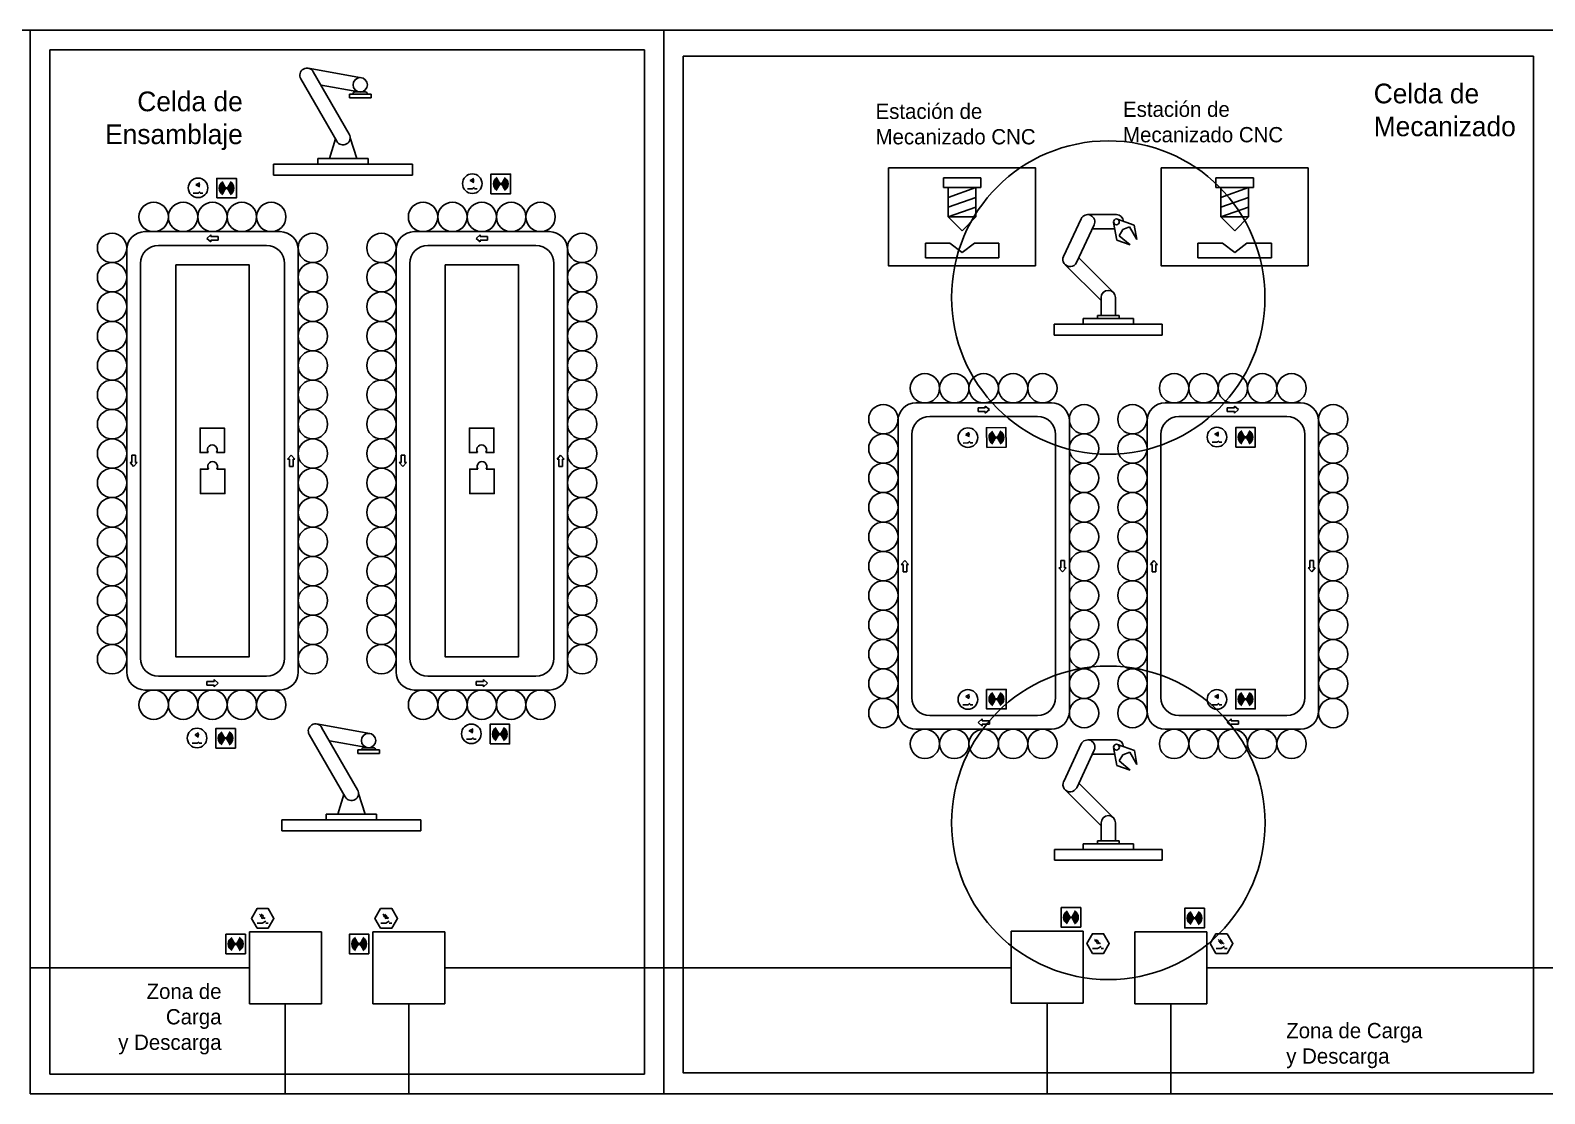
# Model space of a CAD drawing. Header units: millimetres. Extents: x -32488 to 31973, y -6889 to 16186.
# Drawn here: x -4884 to 10578, y 1703 to 12561 of the extents above; entities that cross this region are included whole.
import ezdxf

# ---------------------------------------------------------------- set-up
doc = ezdxf.new("R2010")
doc.units = ezdxf.units.MM
doc.header["$LTSCALE"] = 0.4
for name, color, linetype in [('01 Contornos vistos 0.35', 150, 'Continuous'), ('Almacenaje', 80, 'Continuous'), ('Celdas', 200, 'Continuous'), ('Maquina', 82, 'Continuous'), ('Robots', 80, 'Continuous'), ('Sensores', 211, 'Continuous'), ('Texto2', 7, 'Continuous'), ('TrayectAGV', 140, 'Continuous')]:
    doc.layers.add(name, color=color, linetype=linetype)

msp = doc.modelspace()

# ---------------------------------------------------------------- linework, layer by layer
at = {"layer": '01 Contornos vistos 0.35', "color": 40, "true_color": 0xf8d731}
for p, q in [((4439, 11055), (4821, 11055)), ((4439, 11055), (4439, 10955)), ((4821, 11055), (4821, 10955)), ((7222, 11055), (7605, 11055)), ((7222, 11055), (7222, 10955)), ((7605, 11055), (7605, 10955)), ((4489, 10955), (4439, 10955)), ((4489, 10755), (4489, 10955)), ((4489, 10855), (4771, 10955)), ((4489, 10955), (4771, 10955)), ((4489, 10755), (4771, 10855)), ((4771, 10755), (4771, 10955)), ((4771, 10955), (4821, 10955)), ((7272, 10955), (7222, 10955)), ((7272, 10755), (7272, 10955)), ((7272, 10855), (7555, 10955)), ((7272, 10955), (7555, 10955)), ((7272, 10755), (7555, 10855)), ((7555, 10755), (7555, 10955)), ((7555, 10955), (7605, 10955)), ((4489, 10655), (4489, 10755)), ((4489, 10655), (4771, 10755)), ((4771, 10655), (4771, 10755)), ((7272, 10655), (7272, 10755)), ((7272, 10655), (7555, 10755)), ((7555, 10655), (7555, 10755)), ((4630, 10514), (4489, 10655)), ((4489, 10655), (4771, 10655)), ((4630, 10514), (4771, 10655)), ((7413, 10514), (7272, 10655)), ((7272, 10655), (7555, 10655)), ((7413, 10514), (7555, 10655)), ((4255, 10239), (4255, 10389)), ((4255, 10389), (4505, 10389)), ((4505, 10389), (4630, 10292)), ((4630, 10292), (4755, 10389)), ((5005, 10389), (4755, 10389)), ((5005, 10239), (5005, 10389)), ((7038, 10239), (7038, 10389)), ((7038, 10389), (7288, 10389)), ((7288, 10389), (7413, 10292)), ((7413, 10292), (7538, 10389)), ((7788, 10389), (7538, 10389)), ((7788, 10239), (7788, 10389)), ((4255, 10239), (5005, 10239)), ((7038, 10239), (7788, 10239))]:
    msp.add_line(p, q, dxfattribs=at)
at = {"layer": '01 Contornos vistos 0.35', "color": 6}
for p, q in [((-3221, 10898), (-3171, 10898)), ((-3171, 10898), (-3149, 10911)), ((-3149, 10898), (-3121, 10898)), ((-421, 10941), (-371, 10941)), ((-371, 10941), (-349, 10954)), ((-349, 10941), (-321, 10941)), ((4690, 8348), (4711, 8361)), ((7182, 8354), (7232, 8354)), ((7232, 8354), (7254, 8366)), ((7254, 8354), (7282, 8354)), ((4640, 8347), (4690, 8348)), ((4711, 8348), (4740, 8349)), ((4639, 5675), (4689, 5675)), ((4689, 5675), (4711, 5688)), ((4711, 5675), (4739, 5675)), ((7182, 5675), (7232, 5675)), ((7232, 5675), (7254, 5688)), ((7254, 5675), (7282, 5675)), ((-3231, 5281), (-3181, 5281)), ((-3181, 5281), (-3159, 5294)), ((-3159, 5281), (-3131, 5281)), ((-431, 5324), (-381, 5324)), ((-381, 5324), (-359, 5337)), ((-359, 5324), (-331, 5324)), ((-2538, 3520), (-2524, 3515)), ((-2518, 3520), (-2504, 3515)), ((-1277, 3520), (-1262, 3515)), ((-1257, 3520), (-1242, 3515)), ((5990, 3263), (6004, 3258)), ((6010, 3263), (6024, 3258)), ((7252, 3263), (7266, 3258)), ((7272, 3263), (7286, 3258))]:
    msp.add_line(p, q, dxfattribs=at)
at = {"layer": '01 Contornos vistos 0.35', "color": 212}
msp.add_lwpolyline([(-4684, 12361), (1386, 12361), (1386, 1903), (-4684, 1903)], close=True, dxfattribs=at)
at = {"layer": '01 Contornos vistos 0.35', "color": 40, "true_color": 0xf8d731}
for points in [[(5380, 10155), (5380, 11155), (3880, 11155), (3880, 10155)], [(8163, 10155), (8163, 11155), (6663, 11155), (6663, 10155)]]:
    msp.add_lwpolyline(points, close=True, dxfattribs=at)
at = {"layer": '01 Contornos vistos 0.35', "color": 6}
for points in [[(-2980, 10849), (-2780, 10849), (-2780, 11049), (-2980, 11049)], [(-180, 10892), (20, 10892), (20, 11092), (-180, 11092)], [(4881, 8302), (5081, 8305), (5078, 8505), (4878, 8502)], [(7423, 8305), (7623, 8305), (7623, 8505), (7423, 8505)], [(4880, 5832), (5080, 5832), (5080, 5632), (4880, 5632)], [(7423, 5832), (7623, 5832), (7623, 5632), (7423, 5632)], [(-2990, 5232), (-2790, 5232), (-2790, 5432), (-2990, 5432)], [(-190, 5275), (10, 5275), (10, 5475), (-190, 5475)], [(5641, 3604), (5841, 3604), (5841, 3404), (5641, 3404)], [(7103, 3597), (6903, 3597), (6903, 3397), (7103, 3397)], [(-2687, 3132), (-2887, 3132), (-2887, 3332), (-2687, 3332)], [(-1426, 3132), (-1626, 3132), (-1626, 3332), (-1426, 3332)]]:
    msp.add_lwpolyline(points, close=True, dxfattribs=at)
at = {"layer": '01 Contornos vistos 0.35', "color": 2}
for points in [[(-3399, 10165), (-3399, 6165), (-2649, 6165), (-2649, 10165)], [(-649, 10165), (-649, 6165), (101, 6165), (101, 10165)]]:
    msp.add_lwpolyline(points, close=True, dxfattribs=at)
for points in [[(-2984, 8250), (-2901, 8250), (-2901, 8500), (-3151, 8500), (-3151, 8250), (-3068, 8250)], [(-234, 8250), (-151, 8250), (-151, 8500), (-401, 8500), (-401, 8250), (-318, 8250)], [(-3063, 8080), (-3147, 8080), (-3147, 7830), (-2897, 7830), (-2897, 8080), (-2980, 8080)], [(-314, 8080), (-397, 8080), (-397, 7830), (-147, 7830), (-147, 8080), (-230, 8080)]]:
    msp.add_lwpolyline(points, dxfattribs=at)
at = {"layer": '01 Contornos vistos 0.35', "color": 1}
for centre in [(6122, 9832), (6123, 4469)]:
    msp.add_circle(centre, 1600, dxfattribs=at)
at = {"layer": '01 Contornos vistos 0.35', "color": 6}
for centre, radius in [((-3171, 10952), 100), ((-371, 10995), 100), ((-80, 10992), 5), ((-2880, 10949), 5), ((7232, 8408), 100), ((4689, 8402), 100), ((4980, 8403), 5), ((7523, 8405), 5), ((4689, 5729), 100), ((4980, 5732), 5), ((7232, 5729), 100), ((7523, 5732), 5), ((-3181, 5335), 100), ((-381, 5378), 100), ((-2890, 5332), 5), ((-90, 5375), 5), ((5741, 3504), 5), ((7003, 3497), 5), ((-2787, 3232), 5), ((-1526, 3232), 5)]:
    msp.add_circle(centre, radius, dxfattribs=at)
at = {"layer": '01 Contornos vistos 0.35', "color": 85, "true_color": 0x58ba48}
for centre in [(-3624, 10655), (-3324, 10655), (-3024, 10655), (-2724, 10655), (-2424, 10655), (-874, 10655), (-574, 10655), (-274, 10655), (26, 10655), (326, 10655), (-4049, 10339), (-1999, 10339), (-1299, 10339), (751, 10339), (-4049, 10039), (-1999, 10039), (-1299, 10039), (751, 10039), (-4049, 9739), (-1999, 9739), (-1299, 9739), (751, 9739), (-4049, 9439), (-1999, 9439), (-1299, 9439), (751, 9439), (-4049, 9139), (-1999, 9139), (-1299, 9139), (751, 9139), (-4049, 8839), (-1999, 8839), (-1299, 8839), (751, 8839), (4250, 8906), (4550, 8906), (4850, 8906), (5150, 8906), (5450, 8906), (6794, 8906), (7094, 8906), (7394, 8906), (7694, 8906), (7994, 8906), (-4049, 8539), (-1999, 8539), (-1299, 8539), (751, 8539), (3826, 8590), (5875, 8590), (6369, 8590), (8419, 8590), (-4049, 8239), (-1999, 8239), (-1299, 8239), (751, 8239), (3826, 8290), (5875, 8290), (6369, 8290), (8419, 8290), (-4049, 7939), (-1999, 7939), (-1299, 7939), (751, 7939), (3826, 7990), (5875, 7990), (6369, 7990), (8419, 7990), (-4049, 7639), (-1999, 7639), (-1299, 7639), (751, 7639), (3826, 7690), (5875, 7690), (6369, 7690), (8419, 7690), (-4049, 7339), (-1999, 7339), (-1299, 7339), (751, 7339), (3826, 7390), (5875, 7390), (6369, 7390), (8419, 7390), (-4049, 7039), (-1999, 7039), (-1299, 7039), (751, 7039), (3826, 7090), (5875, 7090), (6369, 7090), (8419, 7090), (-4049, 6739), (-1999, 6739), (-1299, 6739), (751, 6739), (3826, 6790), (5875, 6790), (6369, 6790), (8419, 6790), (-4049, 6439), (-1999, 6439), (-1299, 6439), (751, 6439), (3826, 6490), (5875, 6490), (6369, 6490), (8419, 6490), (3826, 6190), (5875, 6190), (6369, 6190), (8419, 6190), (-4049, 6139), (-1999, 6139), (-1299, 6139), (751, 6139), (3826, 5890), (5875, 5890), (6369, 5890), (8419, 5890), (-3624, 5675), (-3324, 5675), (-3024, 5675), (-2724, 5675), (-2424, 5675), (-874, 5675), (-574, 5675), (-274, 5675), (26, 5675), (326, 5675), (3826, 5590), (5875, 5590), (6369, 5590), (8419, 5590), (4250, 5275), (4550, 5275), (4850, 5275), (5150, 5275), (5450, 5275), (6794, 5275), (7094, 5275), (7394, 5275), (7694, 5275), (7994, 5275)]:
    msp.add_circle(centre, 150, dxfattribs=at)
at = {"layer": '01 Contornos vistos 0.35', "color": 6}
for centre, radius, start, end in [((-3206, 10983), 20.8, 330, 30), ((-3206, 10983), 34.7, 330, 30), ((-3206, 10983), 48.6, 330, 30), ((-2880, 10949), 75, 120, 240), ((-2880, 10949), 65, 120, 240), ((-2880, 10949), 55, 120, 240), ((-2880, 10949), 45, 120, 240), ((-2880, 10949), 35, 120, 240), ((-2880, 10949), 35, 300, 60), ((-2880, 10949), 45, 300, 60), ((-2880, 10949), 55, 300, 60), ((-2880, 10949), 65, 300, 60), ((-2880, 10949), 75, 300, 60), ((-406, 11026), 20.8, 330, 30), ((-406, 11026), 34.7, 330, 30), ((-406, 11026), 48.6, 330, 30), ((-80, 10992), 75, 120, 240), ((-80, 10992), 65, 120, 240), ((-80, 10992), 55, 120, 240), ((-80, 10992), 45, 120, 240), ((-80, 10992), 35, 120, 240), ((-80, 10992), 25, 120, 240), ((-80, 10992), 15, 120, 240), ((-80, 10992), 15, 300, 60), ((-80, 10992), 25, 300, 60), ((-80, 10992), 35, 300, 60), ((-80, 10992), 45, 300, 60), ((-80, 10992), 55, 300, 60), ((-80, 10992), 65, 300, 60), ((-80, 10992), 75, 300, 60), ((-2880, 10949), 25, 120, 240), ((-2880, 10949), 15, 120, 240), ((-2880, 10949), 15, 300, 60), ((-2880, 10949), 25, 300, 60), ((4653, 8432), 20.8, 330.88, 30.88), ((4653, 8432), 34.7, 330.88, 30.88), ((4653, 8432), 48.6, 330.88, 30.88), ((4980, 8403), 75, 120.88, 240.88), ((4980, 8403), 65, 120.88, 240.88), ((4980, 8403), 55, 120.88, 240.88), ((4980, 8403), 45, 120.88, 240.88), ((4980, 8403), 35, 120.88, 240.88), ((4980, 8403), 25, 120.88, 240.88), ((4980, 8403), 15, 120.88, 240.88), ((4980, 8403), 15, 300.88, 60.88), ((4980, 8403), 25, 300.88, 60.88), ((4980, 8403), 35, 300.88, 60.88), ((4980, 8403), 45, 300.88, 60.88), ((4980, 8403), 55, 300.88, 60.88), ((4980, 8403), 65, 300.88, 60.88), ((4980, 8403), 75, 300.88, 60.88), ((7197, 8438), 20.8, 330, 30), ((7197, 8438), 34.7, 330, 30), ((7197, 8438), 48.6, 330, 30), ((7523, 8405), 75, 120, 240), ((7523, 8405), 65, 120, 240), ((7523, 8405), 55, 120, 240), ((7523, 8405), 45, 120, 240), ((7523, 8405), 35, 120, 240), ((7523, 8405), 25, 120, 240), ((7523, 8405), 15, 120, 240), ((7523, 8405), 15, 300, 60), ((7523, 8405), 25, 300, 60), ((7523, 8405), 35, 300, 60), ((7523, 8405), 45, 300, 60), ((7523, 8405), 55, 300, 60), ((7523, 8405), 65, 300, 60), ((7523, 8405), 75, 300, 60), ((4653, 5760), 20.8, 330, 30), ((4653, 5760), 34.7, 330, 30), ((4653, 5760), 48.6, 330, 30), ((4980, 5732), 75, 120, 240), ((4980, 5732), 65, 120, 240), ((4980, 5732), 55, 120, 240), ((4980, 5732), 45, 120, 240), ((4980, 5732), 35, 120, 240), ((4980, 5732), 25, 120, 240), ((4980, 5732), 15, 120, 240), ((4980, 5732), 15, 300, 60), ((4980, 5732), 25, 300, 60), ((4980, 5732), 35, 300, 60), ((4980, 5732), 45, 300, 60), ((4980, 5732), 55, 300, 60), ((4980, 5732), 65, 300, 60), ((4980, 5732), 75, 300, 60), ((7197, 5760), 20.8, 330, 30), ((7197, 5760), 34.7, 330, 30), ((7197, 5760), 48.6, 330, 30), ((7523, 5732), 75, 120, 240), ((7523, 5732), 65, 120, 240), ((7523, 5732), 55, 120, 240), ((7523, 5732), 45, 120, 240), ((7523, 5732), 35, 120, 240), ((7523, 5732), 25, 120, 240), ((7523, 5732), 15, 120, 240), ((7523, 5732), 15, 300, 60), ((7523, 5732), 25, 300, 60), ((7523, 5732), 35, 300, 60), ((7523, 5732), 45, 300, 60), ((7523, 5732), 55, 300, 60), ((7523, 5732), 65, 300, 60), ((7523, 5732), 75, 300, 60), ((-416, 5409), 20.8, 330, 30), ((-416, 5409), 34.7, 330, 30), ((-416, 5409), 48.6, 330, 30), ((-90, 5375), 75, 120, 240), ((-90, 5375), 65, 120, 240), ((-90, 5375), 55, 120, 240), ((-90, 5375), 45, 120, 240), ((-90, 5375), 45, 300, 60), ((-90, 5375), 55, 300, 60), ((-90, 5375), 65, 300, 60), ((-90, 5375), 75, 300, 60), ((-3216, 5366), 20.8, 330, 30), ((-3216, 5366), 34.7, 330, 30), ((-3216, 5366), 48.6, 330, 30), ((-2890, 5332), 75, 120, 240), ((-2890, 5332), 65, 120, 240), ((-2890, 5332), 55, 120, 240), ((-2890, 5332), 45, 120, 240), ((-2890, 5332), 35, 120, 240), ((-2890, 5332), 25, 120, 240), ((-2890, 5332), 15, 120, 240), ((-2890, 5332), 15, 300, 60), ((-2890, 5332), 25, 300, 60), ((-2890, 5332), 35, 300, 60), ((-2890, 5332), 45, 300, 60), ((-2890, 5332), 55, 300, 60), ((-2890, 5332), 65, 300, 60), ((-2890, 5332), 75, 300, 60), ((-90, 5375), 35, 120, 240), ((-90, 5375), 25, 120, 240), ((-90, 5375), 15, 120, 240), ((-90, 5375), 15, 300, 60), ((-90, 5375), 25, 300, 60), ((-90, 5375), 35, 300, 60), ((5741, 3504), 75, 120, 240), ((5741, 3504), 65, 120, 240), ((5741, 3504), 65, 300, 60), ((5741, 3504), 75, 300, 60), ((7003, 3497), 75, 120, 240), ((7003, 3497), 75, 300, 60), ((5741, 3504), 55, 120, 240), ((5741, 3504), 45, 120, 240), ((5741, 3504), 35, 120, 240), ((5741, 3504), 25, 120, 240), ((5741, 3504), 15, 120, 240), ((5741, 3504), 15, 300, 60), ((5741, 3504), 25, 300, 60), ((5741, 3504), 35, 300, 60), ((5741, 3504), 45, 300, 60), ((5741, 3504), 55, 300, 60), ((7003, 3497), 65, 120, 240), ((7003, 3497), 55, 120, 240), ((7003, 3497), 45, 120, 240), ((7003, 3497), 35, 120, 240), ((7003, 3497), 25, 120, 240), ((7003, 3497), 15, 120, 240), ((7003, 3497), 15, 300, 60), ((7003, 3497), 25, 300, 60), ((7003, 3497), 35, 300, 60), ((7003, 3497), 45, 300, 60), ((7003, 3497), 55, 300, 60), ((7003, 3497), 65, 300, 60), ((-2787, 3232), 75, 120, 240), ((-2787, 3232), 65, 120, 240), ((-2787, 3232), 55, 120, 240), ((-2787, 3232), 45, 120, 240), ((-2787, 3232), 35, 120, 240), ((-2787, 3232), 25, 120, 240), ((-2787, 3232), 25, 300, 60), ((-2787, 3232), 35, 300, 60), ((-2787, 3232), 45, 300, 60), ((-2787, 3232), 55, 300, 60), ((-2787, 3232), 65, 300, 60), ((-2787, 3232), 75, 300, 60), ((-1526, 3232), 75, 120, 240), ((-1526, 3232), 65, 120, 240), ((-1526, 3232), 55, 120, 240), ((-1526, 3232), 45, 120, 240), ((-1526, 3232), 35, 120, 240), ((-1526, 3232), 25, 120, 240), ((-1526, 3232), 25, 300, 60), ((-1526, 3232), 35, 300, 60), ((-1526, 3232), 45, 300, 60), ((-1526, 3232), 55, 300, 60), ((-1526, 3232), 65, 300, 60), ((-1526, 3232), 75, 300, 60), ((-2787, 3232), 15, 120, 240), ((-2787, 3232), 15, 300, 60), ((-1526, 3232), 15, 120, 240), ((-1526, 3232), 15, 300, 60)]:
    msp.add_arc(centre, radius, start, end, dxfattribs=at)
at = {"layer": '01 Contornos vistos 0.35', "color": 2}
for centre, start, end in [((-3026, 8277), 326.9236, 213.0764), ((-276, 8277), 326.9236, 213.0764), ((-3022, 8107), 326.907, 213.093), ((-272, 8107), 326.907, 213.093)]:
    msp.add_arc(centre, 50, start, end, dxfattribs=at)
at = {"layer": 'Almacenaje'}
for p, q in [((-1912, 3357), (-2647, 3357)), ((-2647, 3357), (-2647, 2622)), ((-1912, 2622), (-1912, 3357)), ((-1386, 2622), (-1386, 3357)), ((-1386, 3357), (-651, 3357)), ((-651, 3357), (-651, 2622)), ((5131, 3364), (5131, 2629)), ((5866, 3364), (5131, 3364)), ((5866, 2629), (5866, 3364)), ((6393, 3357), (6393, 2622)), ((7128, 3357), (6393, 3357)), ((7128, 2622), (7128, 3357)), ((5131, 2629), (5866, 2629)), ((-2647, 2622), (-1912, 2622)), ((-651, 2622), (-1386, 2622)), ((6393, 2622), (7128, 2622))]:
    msp.add_line(p, q, dxfattribs=at)
at = {"layer": 'Celdas'}
msp.add_lwpolyline([(10462, 1916), (1782, 1916), (1782, 12296), (10462, 12296)], close=True, dxfattribs=at)
at = {"layer": 'Maquina'}
for p, q in [((-3715, 10505), (-2333, 10505)), ((-2473, 10365), (-3575, 10365)), ((-965, 10505), (417, 10505)), ((277, 10365), (-825, 10365)), ((-3899, 6009), (-3899, 10321)), ((-2149, 6009), (-2149, 10321)), ((-1149, 6009), (-1149, 10321)), ((601, 6009), (601, 10321)), ((-3759, 6149), (-3759, 10181)), ((-2289, 6149), (-2289, 10181)), ((-1009, 6149), (-1009, 10181)), ((461, 6149), (461, 10181)), ((4159, 8756), (5541, 8756)), ((8085, 8756), (6703, 8756)), ((3976, 5608), (3976, 8573)), ((5401, 8616), (4299, 8616)), ((5725, 5608), (5725, 8573)), ((6519, 5608), (6519, 8573)), ((6843, 8616), (7945, 8616)), ((8269, 5608), (8269, 8573)), ((4116, 5748), (4116, 8433)), ((5585, 5748), (5585, 8433)), ((6659, 5748), (6659, 8433)), ((8129, 5748), (8129, 8433)), ((-2473, 5965), (-3575, 5965)), ((277, 5965), (-825, 5965)), ((-3715, 5825), (-2333, 5825)), ((-965, 5825), (417, 5825)), ((4159, 5425), (5541, 5425)), ((5401, 5565), (4299, 5565)), ((8085, 5425), (6703, 5425)), ((6843, 5565), (7945, 5565))]:
    msp.add_line(p, q, dxfattribs=at)
for centre, start, end in [((-3715, 10321), 90, 180), ((-3575, 10181), 90, 180), ((-2473, 10181), 0, 90), ((-2333, 10321), 0, 90), ((-965, 10321), 90, 180), ((-825, 10181), 90, 180), ((277, 10181), 0, 90), ((417, 10321), 0, 90), ((4159, 8573), 90, 180), ((5541, 8573), 0, 90), ((6703, 8573), 90, 180), ((8085, 8573), 0, 90), ((4299, 8433), 90, 180), ((5401, 8433), 0, 90), ((6843, 8433), 90, 180), ((7945, 8433), 0, 90), ((-3575, 6149), 180, 270), ((-2473, 6149), 270, 0), ((-825, 6149), 180, 270), ((277, 6149), 270, 0), ((-3715, 6009), 180, 270), ((-2333, 6009), 270, 0), ((-965, 6009), 180, 270), ((417, 6009), 270, 0), ((4299, 5748), 180, 270), ((5401, 5748), 270, 0), ((6843, 5748), 180, 270), ((7945, 5748), 270, 0), ((4159, 5608), 180, 270), ((5541, 5608), 270, 0), ((6703, 5608), 180, 270), ((8085, 5608), 270, 0)]:
    msp.add_arc(centre, 184, start, end, dxfattribs=at)
at = {"layer": 'Robots'}
for p, q in [((-2122, 12064), (-1755, 11428)), ((-1503, 12076), (-2045, 12173)), ((-1994, 12138), (-1627, 11501)), ((-1528, 11932), (-1915, 12001)), ((-1589, 11909), (-1626, 11909)), ((-1626, 11909), (-1626, 11872)), ((-1589, 11909), (-1442, 11909)), ((-1515, 11931), (-1567, 11931)), ((-1515, 11931), (-1464, 11931)), ((-1405, 11909), (-1442, 11909)), ((-1405, 11872), (-1405, 11909)), ((-1626, 11872), (-1405, 11872)), ((-1768, 11452), (-1830, 11251)), ((-1639, 11517), (-1639, 11517)), ((-1639, 11517), (-1639, 11517)), ((-1639, 11517), (-1639, 11517)), ((-1618, 11464), (-1550, 11251)), ((-2401, 11193), (-2401, 11083)), ((-2401, 11193), (-2095, 11193)), ((-1948, 11193), (-2095, 11193)), ((-1801, 11251), (-1948, 11251)), ((-1948, 11251), (-1948, 11193)), ((-1948, 11193), (-1434, 11193)), ((-1801, 11251), (-1581, 11251)), ((-1434, 11251), (-1581, 11251)), ((-1434, 11193), (-1434, 11251)), ((-1287, 11193), (-1434, 11193)), ((-1287, 11193), (-981, 11193)), ((-2401, 11083), (-2095, 11082)), ((-2095, 11083), (-2095, 11082)), ((-2095, 11082), (-1287, 11082)), ((-1287, 11083), (-1287, 11082)), ((5911, 10679), (6205, 10679)), ((5845, 10636), (5666, 10252)), ((5978, 10574), (5799, 10190)), ((5958, 10532), (6188, 10532)), ((6176, 10600), (6208, 10419)), ((6215, 10633), (6388, 10570)), ((6234, 10463), (6271, 10527)), ((6340, 10553), (6271, 10527)), ((6413, 10425), (6340, 10553)), ((6388, 10570), (6413, 10425)), ((6208, 10419), (6346, 10369)), ((6346, 10369), (6234, 10463)), ((5821, 10237), (6174, 9884)), ((5680, 10169), (6049, 9801)), ((5799, 10190), (5799, 10190)), ((6049, 9832), (6049, 9648)), ((6174, 9884), (6174, 9884)), ((6174, 9884), (6174, 9884)), ((6174, 9884), (6174, 9884)), ((6196, 9832), (6196, 9648)), ((6012, 9618), (5865, 9618)), ((5865, 9618), (5865, 9560)), ((6012, 9648), (6232, 9648)), ((6012, 9648), (6012, 9618)), ((6012, 9618), (6232, 9618)), ((6232, 9618), (6232, 9648)), ((6379, 9618), (6232, 9618)), ((6379, 9560), (6379, 9618)), ((5865, 9560), (5571, 9560)), ((5571, 9560), (5571, 9449)), ((5571, 9449), (6673, 9449)), ((5865, 9560), (6379, 9560)), ((6673, 9560), (6379, 9560)), ((6673, 9449), (6673, 9560)), ((-1417, 5382), (-1960, 5479)), ((-1909, 5443), (-1542, 4806)), ((-2036, 5370), (-1669, 4733)), ((-1443, 5237), (-1830, 5306)), ((5846, 5274), (5667, 4890)), ((5912, 5316), (6206, 5316)), ((6216, 5270), (6389, 5207)), ((-1503, 5214), (-1540, 5214)), ((-1540, 5214), (-1540, 5177)), ((-1540, 5177), (-1320, 5177)), ((-1503, 5214), (-1356, 5214)), ((-1430, 5236), (-1481, 5236)), ((-1430, 5236), (-1379, 5236)), ((-1320, 5214), (-1356, 5214)), ((-1320, 5177), (-1320, 5214)), ((5979, 5211), (5800, 4828)), ((5959, 5169), (6189, 5169)), ((6177, 5237), (6209, 5056)), ((6235, 5101), (6272, 5165)), ((6341, 5190), (6272, 5165)), ((6414, 5063), (6341, 5190)), ((6389, 5207), (6414, 5063)), ((6209, 5056), (6347, 5006)), ((6347, 5006), (6235, 5101)), ((-1554, 4822), (-1554, 4822)), ((-1554, 4822), (-1554, 4822)), ((-1554, 4822), (-1554, 4822)), ((5682, 4806), (6050, 4438)), ((5800, 4828), (5800, 4828)), ((5822, 4874), (6175, 4521)), ((-1683, 4757), (-1744, 4557)), ((-1532, 4770), (-1464, 4557)), ((-2316, 4498), (-2316, 4388)), ((-2316, 4498), (-2010, 4498)), ((-1863, 4498), (-2010, 4498)), ((-1716, 4557), (-1863, 4557)), ((-1863, 4557), (-1863, 4498)), ((-1863, 4498), (-1348, 4498)), ((-1716, 4557), (-1495, 4557)), ((-1348, 4557), (-1495, 4557)), ((-1348, 4498), (-1348, 4557)), ((-1201, 4498), (-1348, 4498)), ((-1201, 4498), (-895, 4498)), ((6175, 4521), (6175, 4521)), ((6175, 4521), (6175, 4521)), ((6175, 4521), (6175, 4521)), ((-2316, 4388), (-2010, 4388)), ((-2010, 4389), (-2010, 4388)), ((-2010, 4388), (-1201, 4388)), ((-1201, 4389), (-1201, 4388)), ((6050, 4469), (6050, 4285)), ((6197, 4469), (6197, 4285)), ((5866, 4197), (5572, 4197)), ((5572, 4197), (5572, 4087)), ((6013, 4256), (5866, 4256)), ((5866, 4256), (5866, 4197)), ((5866, 4197), (6380, 4197)), ((6013, 4285), (6233, 4285)), ((6013, 4285), (6013, 4256)), ((6013, 4256), (6233, 4256)), ((6233, 4256), (6233, 4285)), ((6380, 4256), (6233, 4256)), ((6380, 4197), (6380, 4256)), ((6674, 4197), (6380, 4197)), ((6674, 4087), (6674, 4197)), ((5572, 4087), (6674, 4087))]:
    msp.add_line(p, q, dxfattribs=at)
for points in [[(-981, 11194), (-981, 11083)], [(-1287, 11083), (-981, 11083)], [(-895, 4499), (-895, 4389)], [(-1201, 4389), (-895, 4389)]]:
    msp.add_lwpolyline(points, dxfattribs=at)
for centre, radius in [((-1515, 12004), 73.5), ((6205, 10605), 29.4), ((-1430, 5309), 73.5), ((6206, 5242), 29.4)]:
    msp.add_circle(centre, radius, dxfattribs=at)
for centre, radius, start, end in [((-2058, 12101), 73.5, 29.9651, 209.9651), ((-1567, 11909), 22, 90, 180), ((-1464, 11909), 22, 0, 90), ((-1691, 11464), 73.5, 209.9651, 29.9651), ((5911, 10605), 73.5, 335, 155), ((6205, 10605), 73.5, 3.5784, 90), ((5732, 10221), 73.5, 155, 335), ((6122, 9832), 73.5, 0, 180), ((-1972, 5406), 73.5, 29.9651, 209.9651), ((5912, 5242), 73.5, 335, 155), ((6206, 5242), 73.5, 3.5784, 90), ((-1481, 5214), 22, 90, 180), ((-1379, 5214), 22, 0, 90), ((-1605, 4770), 73.5, 209.9651, 29.9651), ((5733, 4859), 73.5, 155, 335), ((6123, 4469), 73.5, 0, 180)]:
    msp.add_arc(centre, radius, start, end, dxfattribs=at)
at = {"layer": 'Sensores', "color": 6}
for p, q in [((-2568, 3443), (-2517, 3443)), ((-2545, 3536), (-2524, 3515)), ((-2538, 3520), (-2517, 3499)), ((-2525, 3536), (-2504, 3515)), ((-2518, 3520), (-2497, 3499)), ((-2517, 3443), (-2480, 3464)), ((-2480, 3443), (-2454, 3443)), ((-1306, 3443), (-1255, 3443)), ((-1284, 3536), (-1262, 3515)), ((-1277, 3520), (-1255, 3499)), ((-1264, 3536), (-1242, 3515)), ((-1257, 3520), (-1235, 3499)), ((-1255, 3443), (-1218, 3464)), ((-1218, 3443), (-1193, 3443)), ((5983, 3279), (6004, 3258)), ((5990, 3263), (6011, 3242)), ((6003, 3279), (6024, 3258)), ((6010, 3263), (6031, 3242)), ((7245, 3279), (7266, 3258)), ((7252, 3263), (7273, 3242)), ((7265, 3279), (7286, 3258)), ((7272, 3263), (7293, 3242)), ((5961, 3185), (6012, 3185)), ((6012, 3185), (6049, 3206)), ((6049, 3185), (6074, 3185)), ((7223, 3185), (7274, 3185)), ((7274, 3185), (7310, 3206)), ((7310, 3185), (7336, 3185))]:
    msp.add_line(p, q, dxfattribs=at)
for points in [[(-2569, 3394), (-2454, 3394), (-2396, 3493), (-2454, 3593), (-2569, 3593), (-2626, 3493)], [(-1307, 3394), (-1192, 3394), (-1134, 3493), (-1192, 3593), (-1307, 3593), (-1365, 3493)], [(-2514, 3503), (-2520, 3496), (-2511, 3493)], [(-2494, 3503), (-2500, 3496), (-2491, 3493)], [(-1252, 3503), (-1259, 3496), (-1250, 3493)], [(-1232, 3503), (-1239, 3496), (-1230, 3493)], [(5960, 3136), (6075, 3136), (6132, 3236), (6075, 3336), (5960, 3336), (5902, 3236)], [(7221, 3136), (7336, 3136), (7394, 3236), (7336, 3336), (7221, 3336), (7164, 3236)], [(6015, 3245), (6008, 3239), (6017, 3236)], [(6035, 3245), (6028, 3239), (6037, 3236)], [(7276, 3245), (7270, 3239), (7279, 3236)], [(7296, 3245), (7290, 3239), (7299, 3236)]]:
    msp.add_lwpolyline(points, close=True, dxfattribs=at)
at = {"layer": 'Texto2'}
for p, q in [((-3081, 10436), (-3040, 10473)), ((-3040, 10400), (-3081, 10436)), ((-3040, 10455), (-3040, 10473)), ((-2966, 10455), (-3040, 10455)), ((-2966, 10418), (-3040, 10418)), ((-3040, 10418), (-3040, 10400)), ((-2966, 10455), (-2966, 10418)), ((-331, 10436), (-290, 10473)), ((-290, 10400), (-331, 10436)), ((-290, 10455), (-290, 10473)), ((-217, 10455), (-290, 10455)), ((-217, 10418), (-290, 10418)), ((-290, 10418), (-290, 10400)), ((-217, 10455), (-217, 10418)), ((4793, 8706), (4793, 8669)), ((4793, 8706), (4867, 8706)), ((4793, 8669), (4867, 8669)), ((4867, 8706), (4867, 8724)), ((4908, 8688), (4867, 8724)), ((4867, 8651), (4908, 8688)), ((4867, 8669), (4867, 8651)), ((7337, 8706), (7337, 8669)), ((7337, 8706), (7410, 8706)), ((7337, 8669), (7410, 8669)), ((7410, 8706), (7410, 8724)), ((7451, 8688), (7410, 8724)), ((7410, 8651), (7451, 8688)), ((7410, 8669), (7410, 8651)), ((-3847, 8222), (-3810, 8222)), ((-3847, 8222), (-3847, 8149)), ((-3810, 8222), (-3810, 8149)), ((-2256, 8181), (-2219, 8222)), ((-2219, 8222), (-2182, 8181)), ((-1097, 8222), (-1061, 8222)), ((-1097, 8222), (-1097, 8149)), ((-1061, 8222), (-1061, 8149)), ((494, 8181), (531, 8222)), ((531, 8222), (567, 8181)), ((-3847, 8149), (-3865, 8149)), ((-3829, 8108), (-3865, 8149)), ((-3792, 8149), (-3829, 8108)), ((-3810, 8149), (-3792, 8149)), ((-2237, 8181), (-2256, 8181)), ((-2237, 8108), (-2237, 8181)), ((-2201, 8108), (-2237, 8108)), ((-2201, 8108), (-2201, 8181)), ((-2201, 8181), (-2182, 8181)), ((-1097, 8149), (-1116, 8149)), ((-1079, 8108), (-1116, 8149)), ((-1042, 8149), (-1079, 8108)), ((-1061, 8149), (-1042, 8149)), ((512, 8181), (494, 8181)), ((512, 8108), (512, 8181)), ((549, 8108), (512, 8108)), ((549, 8108), (549, 8181)), ((549, 8181), (567, 8181)), ((4046, 7148), (4009, 7107)), ((4082, 7107), (4046, 7148)), ((5674, 7148), (5637, 7148)), ((5637, 7148), (5637, 7074)), ((5674, 7148), (5674, 7074)), ((6589, 7148), (6552, 7107)), ((6626, 7107), (6589, 7148)), ((8217, 7148), (8180, 7148)), ((8180, 7148), (8180, 7074)), ((8217, 7148), (8217, 7074)), ((4027, 7107), (4009, 7107)), ((4027, 7033), (4027, 7107)), ((4027, 7033), (4064, 7033)), ((4064, 7033), (4064, 7107)), ((4064, 7107), (4082, 7107)), ((5637, 7074), (5618, 7074)), ((5618, 7074), (5655, 7033)), ((5655, 7033), (5692, 7074)), ((5674, 7074), (5692, 7074)), ((6571, 7107), (6552, 7107)), ((6571, 7033), (6571, 7107)), ((6571, 7033), (6607, 7033)), ((6607, 7033), (6607, 7107)), ((6607, 7107), (6626, 7107)), ((8180, 7074), (8162, 7074)), ((8162, 7074), (8199, 7033)), ((8199, 7033), (8235, 7074)), ((8217, 7074), (8235, 7074)), ((-3081, 5875), (-3081, 5912)), ((-3081, 5912), (-3008, 5912)), ((-3008, 5912), (-3008, 5931)), ((-3008, 5931), (-2966, 5894)), ((-2966, 5894), (-3008, 5857)), ((-331, 5875), (-331, 5912)), ((-331, 5912), (-258, 5912)), ((-258, 5912), (-258, 5931)), ((-258, 5931), (-217, 5894)), ((-217, 5894), (-258, 5857)), ((-3081, 5875), (-3008, 5875)), ((-3008, 5875), (-3008, 5857)), ((-331, 5875), (-258, 5875)), ((-258, 5875), (-258, 5857)), ((4834, 5530), (4793, 5493)), ((4793, 5493), (4834, 5456)), ((4834, 5512), (4834, 5530)), ((4908, 5512), (4834, 5512)), ((4908, 5475), (4834, 5475)), ((4834, 5475), (4834, 5456)), ((4908, 5475), (4908, 5512)), ((7378, 5530), (7337, 5493)), ((7337, 5493), (7378, 5456)), ((7378, 5512), (7378, 5530)), ((7451, 5512), (7378, 5512)), ((7451, 5475), (7378, 5475)), ((7378, 5475), (7378, 5456)), ((7451, 5475), (7451, 5512))]:
    msp.add_line(p, q, dxfattribs=at)
at = {"layer": 'TrayectAGV'}
for p, q in [((1586, 12561), (-5268, 12561)), ((-4884, 1703), (-4884, 12561)), ((1586, 12561), (10694, 12561)), ((1586, 1703), (1586, 12561)), ((1586, 12561), (10694, 12561)), ((-4884, 2990), (-2647, 2990)), ((-651, 2990), (1586, 2990)), ((5131, 2990), (1586, 2990)), ((10694, 2990), (7128, 2990)), ((5499, 1703), (5499, 2629)), ((-2280, 2622), (-2280, 1703)), ((-1018, 2622), (-1018, 1703)), ((6761, 1703), (6761, 2622)), ((1586, 1703), (-4884, 1703)), ((1586, 1703), (2826, 1703)), ((10694, 1703), (2826, 1703))]:
    msp.add_line(p, q, dxfattribs=at)

# ---------------------------------------------------------------- texts
at = {"layer": 'Celdas', "char_height": 201.25}
for s, insert, attachment_point in [('Celda de Ensamblaje', (-2714, 11338), 9), ('Celda de Mecanizado', (8832, 12016), 1)]:
    msp.add_mtext_dynamic_manual_height_columns(s, width=2170, gutter_width=1006, heights=[0], dxfattribs=dict(at, insert=insert, attachment_point=attachment_point))
at = {"layer": 'Texto2'}
for s, insert, char_height, attachment_point in [('Estación de\\PMecanizado CNC', (3746, 11812), 155.97, 1), ('Estación de\\PMecanizado CNC', (6273, 11833), 155.97, 1), ('Zona de\\PCarga\\Py Descarga', (-2931, 2104), 156, 9), ('Zona de Carga\\Py Descarga', (7939, 2426), 155.97, 1)]:
    msp.add_mtext(s, dxfattribs=dict(at, insert=insert, char_height=char_height, attachment_point=attachment_point))

doc.saveas('drawing.dxf')
